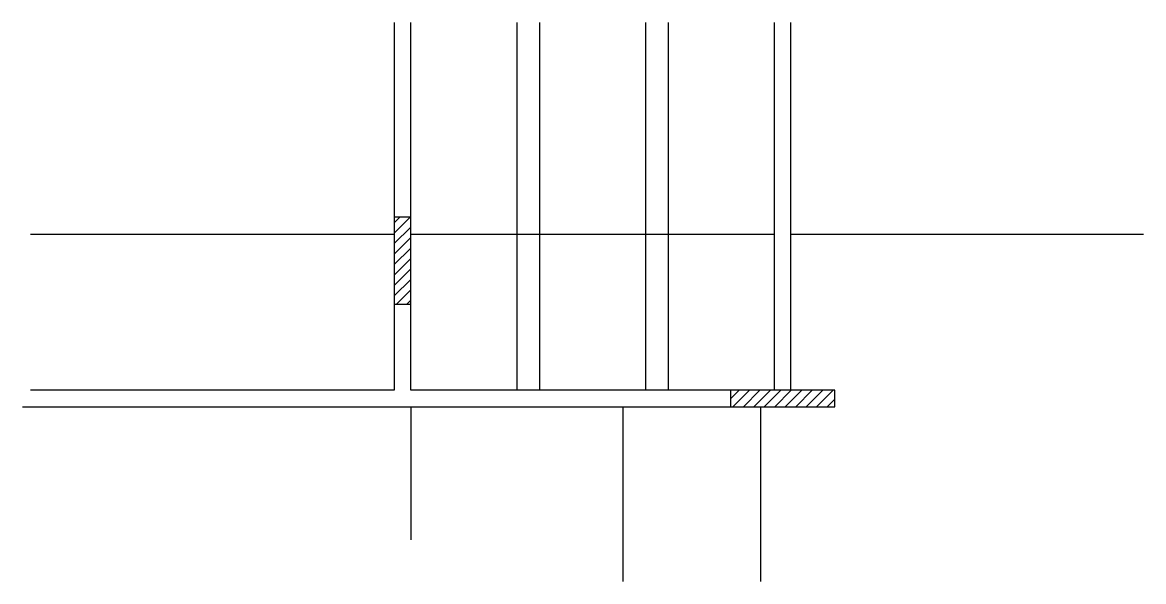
# Model space of a CAD drawing. Header units: metres. Extents: x 5810 to 7099, y 2079 to 2722.
import ezdxf

# ---------------------------------------------------------------- set-up
doc = ezdxf.new("R2010")
doc.units = ezdxf.units.M
for name, color, linetype in [('3', 7, 'Continuous'), ('7', 7, 'Continuous'), ('Painéis', 7, 'Continuous')]:
    doc.layers.add(name, color=color, linetype=linetype)

msp = doc.modelspace()

# ---------------------------------------------------------------- linework, layer by layer
at = {"layer": '3', "color": 7, "lineweight": 25}
for p, q in [((6237.5, 2479.6), (6255.9, 2498)), ((6237.5, 2491.6), (6243.9, 2498)), ((6237.5, 2467.6), (6256.5, 2486.6)), ((6237.5, 2455.5), (6256.5, 2474.5)), ((6237.5, 2443.5), (6256.5, 2462.5)), ((6237.5, 2431.5), (6256.5, 2450.5)), ((6237.5, 2419.5), (6256.5, 2438.5)), ((6237.5, 2407.5), (6256.5, 2426.5)), ((6240.1, 2398), (6256.5, 2414.4)), ((6252.1, 2398), (6256.5, 2402.4)), ((6624, 2289.1), (6633.9, 2299)), ((6626.9, 2280), (6645.9, 2299)), ((6639, 2280), (6658, 2299)), ((6651, 2280), (6670, 2299)), ((6663, 2280), (6682, 2299)), ((6675, 2280), (6694, 2299)), ((6687.1, 2280), (6706.1, 2299)), ((6699.1, 2280), (6718.1, 2299)), ((6711.1, 2280), (6730.1, 2299)), ((6723.1, 2280), (6742.1, 2299)), ((6735.1, 2280), (6744, 2288.9))]:
    msp.add_line(p, q, dxfattribs=at)
for points in [[(6237.5, 2722), (6237.5, 2498)], [(6256.5, 2498), (6256.5, 2722)], [(6674.5, 2722), (6674.5, 2299)], [(6693.5, 2299), (6693.5, 2722)], [(6237.5, 2398), (6237.5, 2299)], [(6256.5, 2299), (6256.5, 2398)], [(6237.5, 2299), (5819.5, 2299)], [(6624, 2299), (6256.5, 2299)], [(5810, 2280), (6247, 2280)], [(6247, 2280), (6624, 2280)]]:
    msp.add_lwpolyline(points, dxfattribs=at)
at = {"layer": '7', "color": 7, "lineweight": 25}
for points in [[(6237.5, 2398), (6256.5, 2398), (6256.5, 2498), (6237.5, 2498), (6237.5, 2398)], [(6624, 2280), (6744, 2280), (6744, 2299), (6624, 2299), (6624, 2280)]]:
    msp.add_lwpolyline(points, dxfattribs=at)
at = {"layer": 'Painéis', "color": 7, "lineweight": 25}
for p, q in [((6378.5, 2722), (6378.5, 2299)), ((6404.5, 2722), (6404.5, 2299)), ((6526.5, 2722), (6526.5, 2299)), ((6552.5, 2722), (6552.5, 2299)), ((6237.5, 2478), (5819.5, 2478)), ((6674.5, 2478), (6256.5, 2478)), ((7099, 2478), (6693.5, 2478)), ((6256.5, 2280), (6256.5, 2127.1)), ((6500.5, 2280), (6500.5, 2079)), ((6658.5, 2280), (6658.5, 2079))]:
    msp.add_line(p, q, dxfattribs=at)

doc.saveas('drawing.dxf')
